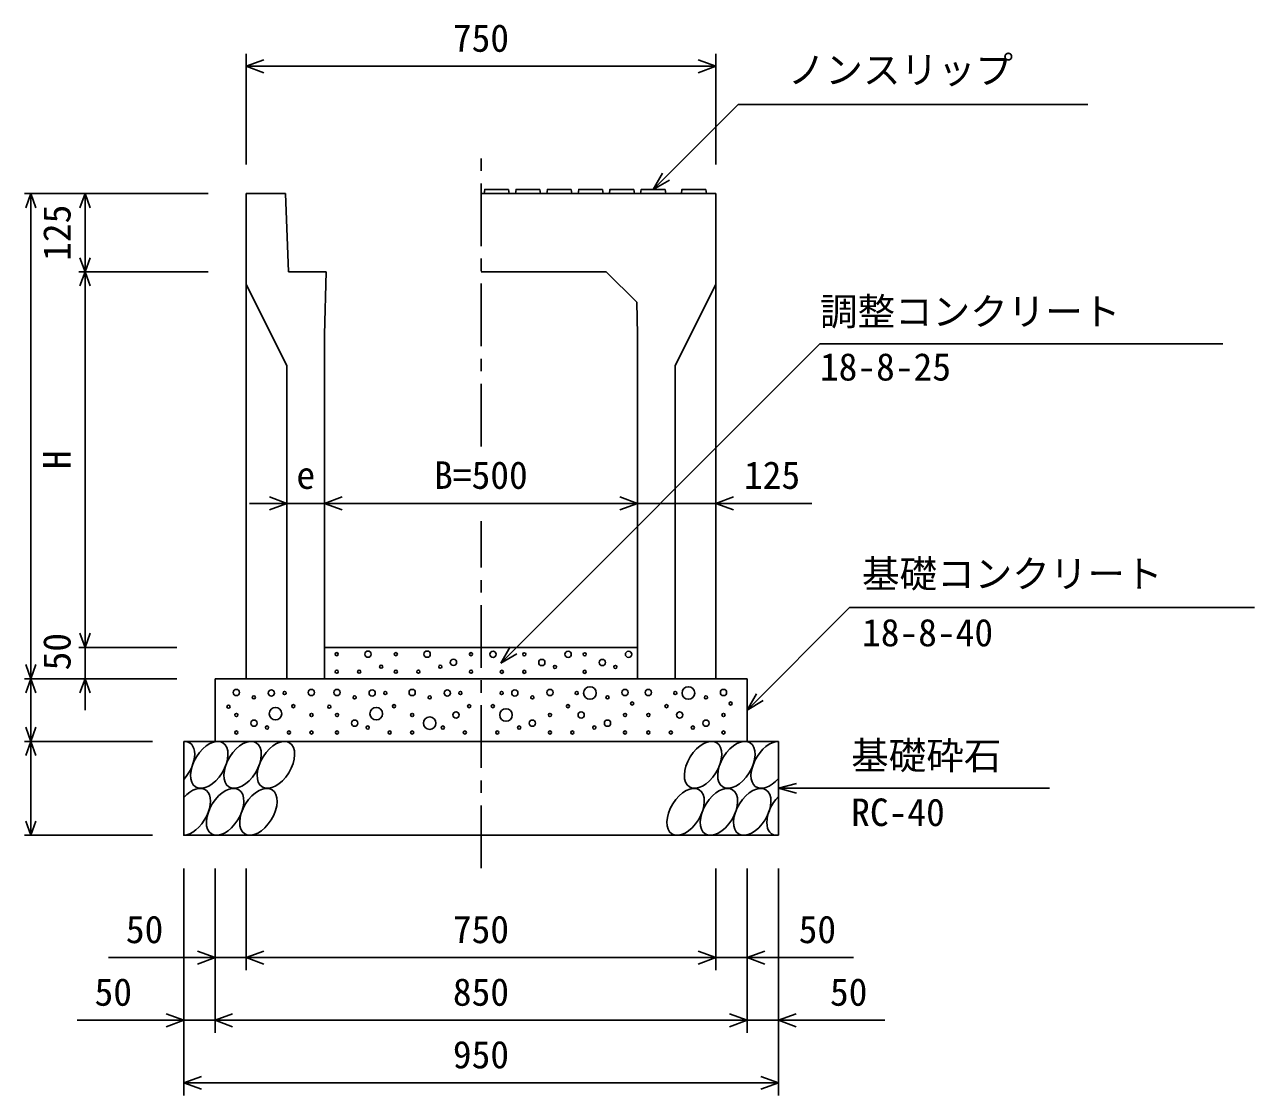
# Model space of a CAD drawing. Units: millimetres, scale not verified. Extents: x -16800 to 16800, y -5940 to 5940.
# Drawn here: x -12083 to -10118, y 944 to 2654 of the extents above; entities that cross this region are included whole.
import ezdxf
from ezdxf.enums import TextEntityAlignment as Align

# ---------------------------------------------------------------- set-up
doc = ezdxf.new("R2010")
doc.units = ezdxf.units.MM
doc.header["$LTSCALE"] = 20
doc.linetypes.add('CHAIN1', pattern=[8, 5, -1, 1, -1])
for name, color, linetype, lineweight in [('0-0_DIM', 7, 'Continuous', 25), ('0-2_HATCH', 6, 'Continuous', 25), ('0-5_OUTLINE', 3, 'Continuous', 25)]:
    doc.layers.add(name, color=color, linetype=linetype, lineweight=lineweight)
doc.styles.add('ＭＳ ゴシック', font='')
doc.styles.get('ＭＳ ゴシック').set_extended_font_data('MS Gothic')

msp = doc.modelspace()

# ---------------------------------------------------------------- linework, layer by layer
at = {"layer": '0-0_DIM'}
for p, q in [((-11728.42, 2607.84), (-11728.42, 2431.09)), ((-10978.42, 2607.84), (-10978.42, 2431.09)), ((-10978.42, 2587.84), (-11728.42, 2587.84)), ((-11078.42, 2391.13), (-10942.7, 2526.84)), ((-10383.77, 2526.84), (-10942.7, 2526.84)), ((-11078.42, 2391.13), (-11063.42, 2417.11)), ((-11078.42, 2391.13), (-11052.43, 2406.13)), ((-12082.62, 2384.63), (-11789.29, 2384.63)), ((-12072.62, 2384.63), (-12072.62, 1609.63)), ((-11985.95, 2259.63), (-11985.95, 2384.63)), ((-11995.95, 2259.63), (-11789.29, 2259.63)), ((-11985.95, 1659.63), (-11985.95, 2259.63)), ((-11723.42, 1889.73), (-11663.42, 1889.73)), ((-11603.42, 1889.73), (-11663.42, 1889.73)), ((-11103.42, 1889.73), (-11603.42, 1889.73)), ((-11103.42, 1889.73), (-10978.42, 1889.73)), ((-10824.99, 1889.73), (-10978.42, 1889.73)), ((-10764.76, 1723.28), (-10928.42, 1559.63)), ((-10764.76, 1723.28), (-10117.89, 1723.28)), ((-11995.95, 1659.63), (-11839.29, 1659.63)), ((-11985.95, 1659.63), (-11985.95, 1609.63)), ((-11321.94, 1634.63), (-11306.94, 1660.61)), ((-11321.94, 1634.63), (-11295.96, 1649.63)), ((-12082.62, 1609.63), (-11839.29, 1609.63)), ((-12072.62, 1509.63), (-12072.62, 1609.63)), ((-11985.95, 1559.63), (-11985.95, 1609.63)), ((-10928.42, 1559.63), (-10913.42, 1585.61)), ((-10928.42, 1559.63), (-10902.43, 1574.63)), ((-12082.62, 1509.63), (-11878.42, 1509.63)), ((-12072.62, 1509.63), (-12072.62, 1359.63)), ((-10878.42, 1434.63), (-10849.44, 1442.39)), ((-10878.42, 1434.63), (-10445.1, 1434.63)), ((-10878.42, 1434.63), (-10849.44, 1426.86)), ((-12082.62, 1359.63), (-11878.42, 1359.63)), ((-11828.42, 944.11), (-11828.42, 1306.46)), ((-11778.42, 1044.11), (-11778.42, 1306.46)), ((-11728.42, 1144.11), (-11728.42, 1306.46)), ((-10978.42, 1144.11), (-10978.42, 1306.46)), ((-10928.42, 1044.11), (-10928.42, 1306.46)), ((-10878.42, 944.11), (-10878.42, 1306.46)), ((-11948.42, 1164.11), (-11728.42, 1164.11)), ((-11728.42, 1164.11), (-10978.42, 1164.11)), ((-10758.42, 1164.11), (-10978.42, 1164.11)), ((-11998.42, 1064.11), (-11778.42, 1064.11)), ((-11778.42, 1064.11), (-10928.42, 1064.11)), ((-10708.42, 1064.11), (-10928.42, 1064.11)), ((-11828.42, 964.11), (-10878.42, 964.11))]:
    msp.add_line(p, q, dxfattribs=at)
at = {"layer": '0-0_DIM', "linetype": 'CHAIN1'}
for p, q in [((-11353.42, 1980.73), (-11353.42, 2448.34)), ((-11353.42, 1307.26), (-11353.42, 1861.33))]:
    msp.add_line(p, q, dxfattribs=at)
at = {"layer": '0-0_DIM'}
for points in [[(-11700.19, 2577.58), (-11728.38, 2587.84), (-11700.19, 2598.1)], [(-11006.57, 2598.1), (-10978.38, 2587.84), (-11006.57, 2577.58)], [(-12080.83, 2362.07), (-12072.62, 2384.63), (-12064.41, 2362.07)], [(-11994.16, 2362.07), (-11985.95, 2384.63), (-11977.74, 2362.07)], [(-11977.74, 2282.18), (-11985.95, 2259.63), (-11994.16, 2282.18)], [(-11994.16, 2237.08), (-11985.95, 2259.63), (-11977.74, 2237.08)], [(-11321.94, 1634.63), (-10812.04, 2144.53), (-10168.49, 2144.53)], [(-11691.61, 1879.47), (-11663.42, 1889.73), (-11691.61, 1899.99)], [(-11575.22, 1879.47), (-11603.42, 1889.73), (-11575.22, 1899.99)], [(-11131.61, 1899.99), (-11103.42, 1889.73), (-11131.61, 1879.47)], [(-10950.22, 1879.47), (-10978.42, 1889.73), (-10950.22, 1899.99)], [(-11977.74, 1682.18), (-11985.95, 1659.63), (-11994.16, 1682.18)], [(-12064.41, 1632.18), (-12072.62, 1609.63), (-12080.83, 1632.18)], [(-12064.41, 1587.07), (-12072.62, 1609.63), (-12080.83, 1587.07)], [(-11977.74, 1587.07), (-11985.95, 1609.63), (-11994.16, 1587.07)], [(-12064.41, 1532.18), (-12072.62, 1509.63), (-12080.83, 1532.18)], [(-12064.41, 1487.07), (-12072.62, 1509.63), (-12080.83, 1487.07)], [(-12064.41, 1382.18), (-12072.62, 1359.63), (-12080.83, 1382.18)], [(-11806.61, 1174.37), (-11778.42, 1164.11), (-11806.61, 1153.85)], [(-11700.23, 1153.85), (-11728.42, 1164.11), (-11700.23, 1174.37)], [(-11006.61, 1174.37), (-10978.42, 1164.11), (-11006.61, 1153.85)], [(-10900.22, 1174.37), (-10928.42, 1164.11), (-10900.22, 1153.85)], [(-11856.61, 1074.37), (-11828.42, 1064.11), (-11856.61, 1053.85)], [(-11750.23, 1053.85), (-11778.42, 1064.11), (-11750.23, 1074.37)], [(-10956.61, 1074.37), (-10928.42, 1064.11), (-10956.61, 1053.85)], [(-10850.22, 1074.37), (-10878.42, 1064.11), (-10850.22, 1053.85)], [(-11800.23, 953.85), (-11828.42, 964.11), (-11800.23, 974.37)], [(-10906.61, 974.37), (-10878.42, 964.11), (-10906.61, 953.85)]]:
    msp.add_lwpolyline(points, dxfattribs=at)
at = {"layer": '0-2_HATCH'}
for p, q in [((-11308.42, 2384.63), (-11309.42, 2391.13)), ((-11258.42, 2384.63), (-11259.42, 2391.13)), ((-11208.42, 2384.63), (-11209.42, 2391.13)), ((-11158.42, 2384.63), (-11159.42, 2391.13)), ((-11108.42, 2384.63), (-11109.42, 2391.13)), ((-11058.42, 2384.63), (-11059.42, 2391.13)), ((-10993.42, 2384.63), (-10994.42, 2391.13))]:
    msp.add_line(p, q, dxfattribs=at)
for points in [[(-11309.42, 2391.13), (-11347.42, 2391.13), (-11348.42, 2384.63)], [(-11259.42, 2391.13), (-11297.42, 2391.13), (-11298.42, 2384.63)], [(-11209.42, 2391.13), (-11247.42, 2391.13), (-11248.42, 2384.63)], [(-11159.42, 2391.13), (-11197.42, 2391.13), (-11198.42, 2384.63)], [(-11109.42, 2391.13), (-11147.42, 2391.13), (-11148.42, 2384.63)], [(-11059.42, 2391.13), (-11097.42, 2391.13), (-11098.42, 2384.63)], [(-10994.42, 2391.13), (-11032.42, 2391.13), (-11033.42, 2384.63)]]:
    msp.add_lwpolyline(points, dxfattribs=at)
for centre, radius in [((-11583.92, 1648.94), 2.5), ((-11534.01, 1648.94), 5), ((-11489.44, 1648.94), 2.5), ((-11439.54, 1648.94), 5), ((-11369.44, 1648.94), 2.5), ((-11334.28, 1648.66), 5), ((-11284.38, 1648.66), 2.5), ((-11214.28, 1648.66), 5), ((-11187.85, 1648.66), 2.5), ((-11117.75, 1648.66), 5), ((-11512.99, 1628.8), 2.5), ((-11418.51, 1628.8), 2.5), ((-11397.48, 1635.81), 5), ((-11256.34, 1635.52), 5), ((-11235.31, 1628.52), 2.5), ((-11159.81, 1635.52), 5), ((-11138.78, 1628.52), 2.5), ((-11583.92, 1620.93), 2.5), ((-11548.03, 1620.93), 2.5), ((-11489.44, 1620.93), 2.5), ((-11453.56, 1620.93), 2.5), ((-11369.44, 1620.93), 2.5), ((-11320.26, 1620.64), 2.5), ((-11284.38, 1620.64), 2.5), ((-11187.85, 1620.64), 2.5), ((-11744.35, 1587.68), 5), ((-11688.28, 1586.81), 5), ((-11624.35, 1587.68), 5), ((-11583.45, 1587.68), 5), ((-11527.37, 1586.81), 5), ((-11463.45, 1587.68), 5), ((-11407.37, 1586.81), 5), ((-11299.46, 1586.81), 5), ((-11243.38, 1587.68), 5), ((-11179.46, 1586.81), 10), ((-11123.38, 1587.68), 5), ((-11086.04, 1587.68), 5), ((-11022.11, 1586.81), 10), ((-10966.04, 1587.68), 5), ((-11716.31, 1579.8), 2.5), ((-11667.25, 1586.81), 2.5), ((-11555.41, 1579.8), 2.5), ((-11506.34, 1586.81), 2.5), ((-11435.41, 1579.8), 2.5), ((-11386.34, 1586.81), 2.5), ((-11320.49, 1586.81), 2.5), ((-11271.42, 1579.8), 2.5), ((-11200.49, 1586.81), 2.5), ((-11151.42, 1579.8), 2.5), ((-11112.04, 1570.11), 2.5), ((-11043.14, 1586.81), 2.5), ((-10994.08, 1579.8), 2.5), ((-10954.7, 1570.11), 2.5), ((-11756.77, 1564.89), 2.5), ((-11744.35, 1551.79), 2.5), ((-11681.74, 1553.79), 10), ((-11653.23, 1565.79), 2.5), ((-11624.35, 1551.79), 2.5), ((-11595.87, 1564.89), 2.5), ((-11583.45, 1551.79), 2.5), ((-11520.84, 1553.79), 10), ((-11492.32, 1565.79), 2.5), ((-11463.45, 1551.79), 2.5), ((-11393.35, 1551.79), 5), ((-11372.32, 1565.79), 2.5), ((-11334.51, 1565.79), 2.5), ((-11313.48, 1551.79), 10), ((-11243.38, 1551.79), 2.5), ((-11214.51, 1565.79), 2.5), ((-11193.48, 1551.79), 5), ((-11123.38, 1551.79), 2.5), ((-11086.04, 1551.79), 2.5), ((-11057.16, 1565.79), 2.5), ((-11036.13, 1551.79), 5), ((-10966.04, 1551.79), 2.5), ((-11716.31, 1538.66), 5), ((-11695.29, 1531.65), 2.5), ((-11555.41, 1538.66), 5), ((-11534.38, 1531.65), 2.5), ((-11435.41, 1538.66), 10), ((-11414.38, 1531.65), 2.5), ((-11292.45, 1531.65), 2.5), ((-11271.42, 1538.66), 5), ((-11172.45, 1531.65), 2.5), ((-11151.42, 1538.66), 5), ((-11015.1, 1531.65), 2.5), ((-10994.08, 1538.66), 5), ((-11744.35, 1523.77), 2.5), ((-11660.24, 1523.77), 2.5), ((-11624.35, 1523.77), 2.5), ((-11583.45, 1523.77), 2.5), ((-11499.33, 1523.77), 2.5), ((-11463.45, 1523.77), 2.5), ((-11379.33, 1523.77), 2.5), ((-11327.5, 1523.77), 2.5), ((-11243.38, 1523.77), 2.5), ((-11207.5, 1523.77), 2.5), ((-11123.38, 1523.77), 2.5), ((-11086.04, 1523.77), 2.5), ((-11050.15, 1523.77), 2.5), ((-10966.04, 1523.77), 2.5)]:
    msp.add_circle(centre, radius, dxfattribs=at)
for centre in [(-11787.57, 1472.11), (-11734.36, 1472.11), (-11681.15, 1472.11), (-10998.69, 1472.11), (-10945.48, 1472.11), (-11762.25, 1397.11), (-11709.04, 1397.11), (-11026.58, 1397.11), (-10973.37, 1397.11), (-10920.16, 1397.11)]:
    msp.add_ellipse(centre, major_axis=(21.81, 35.31), ratio=0.5792, dxfattribs=at)
for centre, start_param, end_param in [((-11840.78, 1472.11), 4.385593, 6.6745444), ((-10892.27, 1472.11), 0.3357715, 4.4411806), ((-11815.46, 1397.11), 3.5111464, 7.548991), ((-10866.95, 1397.11), 1.2110787, 3.5658734)]:
    msp.add_ellipse(centre, major_axis=(21.81, 35.31), ratio=0.5792, start_param=start_param, end_param=end_param, dxfattribs=at)
at = {"layer": '0-5_OUTLINE'}
for p, q in [((-11665.92, 2384.63), (-11660.92, 2259.63)), ((-10978.42, 2384.63), (-11353.42, 2384.63)), ((-11600.92, 2259.63), (-11660.92, 2259.63)), ((-11600.92, 2259.63), (-11603.42, 2159.63)), ((-11353.42, 2259.63), (-11153.42, 2259.63)), ((-11153.42, 2259.63), (-11104.7, 2210.91)), ((-11728.42, 2239.63), (-11663.42, 2109.63)), ((-11104.7, 2210.91), (-11103.42, 2159.63)), ((-11603.42, 2159.63), (-11603.42, 1609.63)), ((-11103.42, 2159.63), (-11103.42, 1609.63)), ((-11663.42, 2109.63), (-11663.42, 1609.63)), ((-11603.42, 1659.63), (-11103.42, 1659.63)), ((-11778.42, 1609.63), (-11778.42, 1509.63)), ((-11778.42, 1609.63), (-10928.42, 1609.63)), ((-11728.42, 1609.63), (-11603.42, 1609.63)), ((-10928.42, 1609.63), (-10928.42, 1509.63)), ((-11828.42, 1509.63), (-10878.42, 1509.63)), ((-10878.42, 1509.63), (-10878.42, 1359.63))]:
    msp.add_line(p, q, dxfattribs=at)
for points in [[(-11665.92, 2384.63), (-11728.42, 2384.63), (-11728.42, 1609.63)], [(-10978.42, 2384.63), (-10978.42, 1609.63), (-11103.42, 1609.63)], [(-10978.42, 2239.63), (-11043.42, 2109.63), (-11043.42, 1609.63)], [(-11828.42, 1509.63), (-11828.42, 1359.63), (-10878.42, 1359.63)]]:
    msp.add_lwpolyline(points, dxfattribs=at)

# ---------------------------------------------------------------- texts
at = {"layer": '0-0_DIM', "style": 'ＭＳ ゴシック'}
for s, p in [('750', (-11398.42, 2597.84)), ('ノンスリップ', (-10863.36, 2547.02)), ('調整コンクリート', (-10812.04, 2160.96)), ('18-8-25', (-10812.04, 2072.68)), ('e', (-11648.42, 1899.73)), ('B=500', (-11428.42, 1899.73)), ('125', (-10933.38, 1899.73)), ('基礎コンクリート', (-10744.76, 1742.02)), ('18-8-40', (-10744.76, 1648.2)), ('基礎砕石', (-10762.09, 1451.8)), ('RC-40', (-10762.09, 1361.11)), ('50', (-11920.86, 1174.11)), ('750', (-11398.42, 1174.11)), ('50', (-10845.97, 1174.11)), ('50', (-11970.86, 1074.11)), ('850', (-11398.42, 1074.11)), ('50', (-10795.97, 1074.11)), ('950', (-11398.42, 974.11))]:
    msp.add_text(s, height=43.99, dxfattribs=at).set_placement(p, align=Align.BOTTOM_LEFT)
for s, p in [('125', (-11995.95, 2277.13)), ('H', (-11995.95, 1944.38)), ('50', (-11995.95, 1622.95))]:
    msp.add_text(s, height=43.99, rotation=90, dxfattribs=at).set_placement(p, align=Align.BOTTOM_LEFT)

doc.saveas('drawing.dxf')
